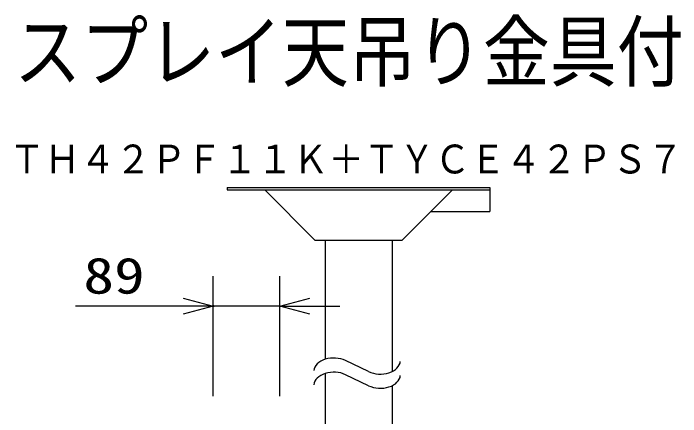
# Model space of a CAD drawing. Units: millimetres, scale not verified. Extents: x -63 to 63, y -57 to 57.
# Drawn here: x 17.98 to 62.44, y 30.49 to 57.39 of the extents above; entities that cross this region are included whole.
import ezdxf
from ezdxf.enums import TextEntityAlignment as Align

# ---------------------------------------------------------------- set-up
doc = ezdxf.new("R2010")
doc.units = ezdxf.units.MM
doc.header["$LTSCALE"] = 0.190236
doc.header["$PDMODE"] = 32
doc.header["$PDSIZE"] = 0.0951
for name, color, linetype in [('0-0_GAIKEI', 1, 'Continuous'), ('0-1_MOJI1', 2, 'Continuous'), ('0-2_WAKU', 7, 'Continuous'), ('0-3_TOUROKU', 1, 'Continuous')]:
    doc.layers.add(name, color=color, linetype=linetype)
doc.styles.add('ＭＳ ゴシック', font='')
doc.styles.get('ＭＳ ゴシック').set_extended_font_data('MS Gothic')

# ---------------------------------------------------------------- blocks, each defined once
blk = doc.blocks.new('_OPEN30')
at = {"layer": '0-1_MOJI1', "color": 7}
blk.add_line((0, 0), (-1, 0), dxfattribs=at)
blk.add_lwpolyline([(-1, 0.26795), (0, 0), (-1, -0.26795)], dxfattribs=at)

msp = doc.modelspace()

# ---------------------------------------------------------------- linework, layer by layer
at = {"layer": '0-0_GAIKEI', "color": 7}
for p, q in [((32.2361, 45.7692), (32.2361, 45.6092)), ((32.2361, 45.7692), (49.7362, 45.7692)), ((32.2361, 45.6092), (49.7362, 45.6092)), ((34.7361, 45.6092), (38.0761, 42.2692)), ((43.8962, 42.2692), (47.2362, 45.6092)), ((49.7362, 45.7692), (49.7362, 44.1692)), ((45.7862, 44.1692), (49.7362, 44.1692)), ((38.0761, 42.2692), (43.8962, 42.2692)), ((38.7587, 42.2455), (38.7587, 34.3138)), ((43.2137, 42.2455), (43.2137, 33.4963)), ((43.2137, 42.2455), (43.2137, 33.4963)), ((43.2137, 42.2455), (43.2137, 33.4963)), ((38.7587, 33.3705), (38.7587, 24.3125)), ((43.2137, 32.553), (43.2137, 24.3125)), ((43.2137, 32.553), (43.2137, 24.3125)), ((43.2137, 32.553), (43.2137, 24.3125))]:
    msp.add_line(p, q, dxfattribs=at)
at = {"layer": '0-0_GAIKEI'}
for p, q in [((41.6518, 33.4993), (40.1195, 34.2313)), ((41.6518, 32.556), (40.1195, 33.288))]:
    msp.add_line(p, q, dxfattribs=at)
for centre, start_param, end_param in [((39.3354, 33.5128), 0.9418378, 3.0907675), ((42.4358, 34.2178), 4.0834305, 6.2323602), ((39.3354, 32.5695), 0.9418378, 3.0907675), ((42.4358, 33.2745), 4.0834305, 6.2323602)]:
    msp.add_ellipse(centre, major_axis=(1.3327, 0), ratio=0.666667, start_param=start_param, end_param=end_param, dxfattribs=at)
at = {"layer": '0-1_MOJI1', "color": 3}
for p, q in [((31.2961, 31.8618), (31.2961, 39.8618)), ((35.7461, 31.8618), (35.7461, 39.8618)), ((29.2961, 37.8618), (22.1295, 37.8618)), ((35.7461, 37.8618), (31.2961, 37.8618)), ((37.7461, 37.8618), (39.7462, 37.8618))]:
    msp.add_line(p, q, dxfattribs=at)
at = {"layer": '0-2_WAKU'}
msp.add_point((31.2961, 37.8618), dxfattribs=at)

# ---------------------------------------------------------------- block references
at = {"layer": '0-1_MOJI1', "xscale": 2, "yscale": 2}
msp.add_blockref('_OPEN30', (31.2961, 37.8618), dxfattribs=at)
at = {"layer": '0-1_MOJI1', "xscale": 2, "yscale": 2, "rotation": 180}
msp.add_blockref('_OPEN30', (35.7461, 37.8618), dxfattribs=at)

# ---------------------------------------------------------------- texts
at = {"layer": '0-1_MOJI1', "style": 'ＭＳ ゴシック', "width": 0.85}
msp.add_text('ハイビジョンプラズマディスプレイ天吊り金具付', height=3.848, dxfattribs=at).set_placement((-35.5001, 51.7599), align=Align.BOTTOM_LEFT)
at = {"layer": '0-1_MOJI1', "color": 3, "style": 'ＭＳ ゴシック', "width": 1.25}
msp.add_text('89', height=2.406, dxfattribs=at).set_placement((22.6459, 37.9714), align=Align.BOTTOM_LEFT)
at = {"layer": '0-3_TOUROKU', "style": 'ＭＳ ゴシック', "width": 0.9}
msp.add_text('ＴＨ４２ＰＦ１１Ｋ＋ＴＹＣＥ４２ＰＳ７', height=1.925, dxfattribs=at).set_placement((17.7, 46.13), align=Align.BOTTOM_LEFT)

doc.saveas('drawing.dxf')
